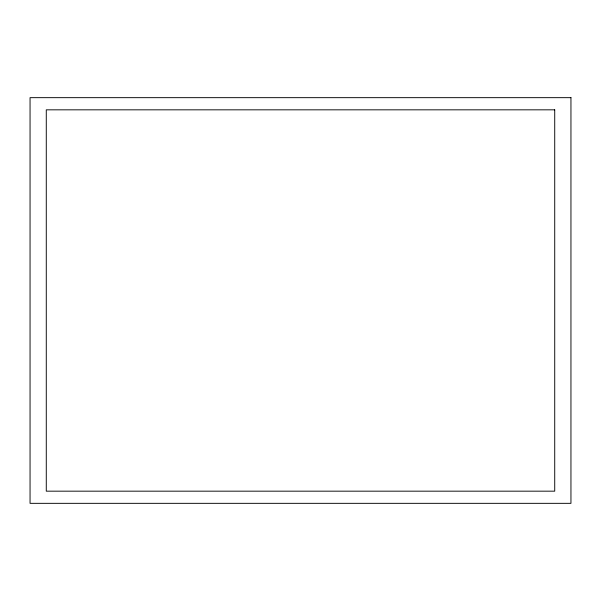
<?xml version="1.0" encoding="UTF-8"?>
<svg xmlns="http://www.w3.org/2000/svg" width="601" height="601" viewBox="0 0 601 601"><rect width="100%" height="100%" fill="white"/><g stroke="black" fill="none" stroke-linecap="round" stroke-linejoin="round"><path stroke-width="0.9" d="M570.95 97.662L30.05 97.662L30.05 503.337L570.95 503.337L570.95 97.662M554.723 109.833L46.277 109.833L46.277 491.167L554.723 491.167L554.723 109.833"/></g></svg>
